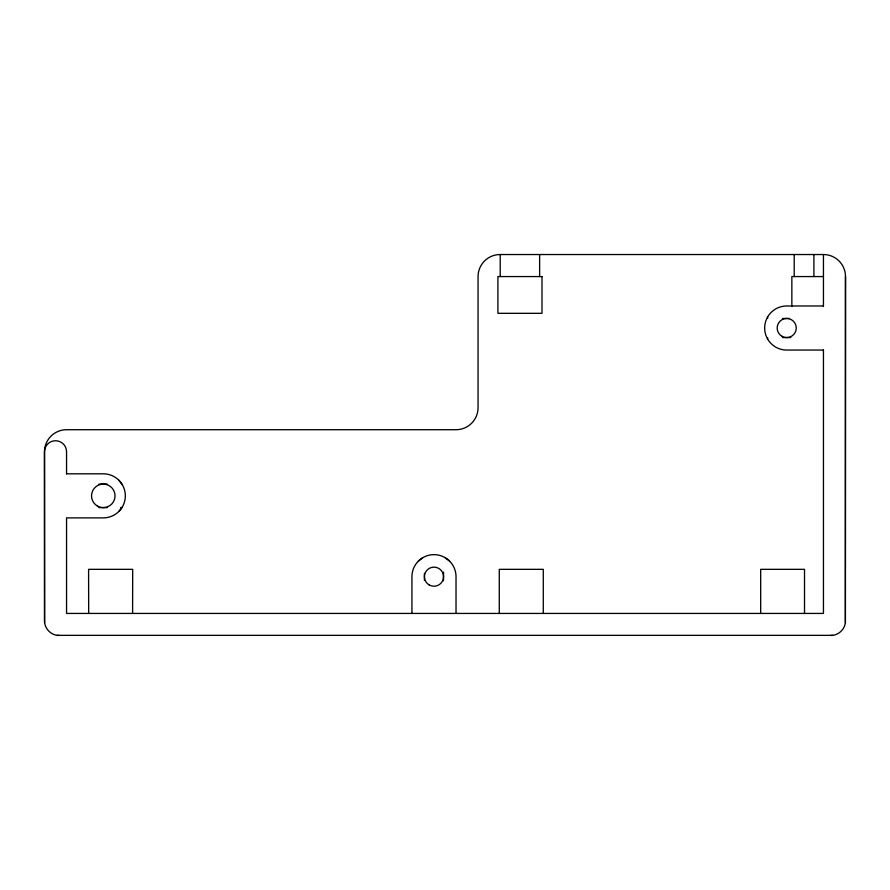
<?xml version="1.0" encoding="UTF-8"?>
<svg xmlns="http://www.w3.org/2000/svg" width="890" height="890" viewBox="0 0 890 890"><rect width="100%" height="100%" fill="white"/><g stroke="black" fill="none" stroke-linecap="round" stroke-linejoin="round"><path stroke-width="1.33" d="M830.804 635.471C837.968 635.594 844.554 629.808 845.378 622.7L845.5 276.567A22.05 22.05 0 0 0 823.45 254.529L500.113 254.529M845.378 622.7L845.5 276.567M118.882 511.439L122.386 506.877M418.389 561.101L422.95 557.596M823.45 276.567L791.855 276.567L791.855 306.505M823.45 305.971L786.716 305.971A22.05 22.05 0 0 0 764.666 328.01A22.05 22.05 0 0 0 786.716 350.059L823.45 350.059M782.455 318.453L789.43 318.453M782.455 337.566L790.798 337.566M66.55 473.803L103.285 473.803A22.05 22.05 0 0 1 125.334 495.852A22.05 22.05 0 0 1 103.285 517.891L66.55 517.891L66.55 613.433L823.45 613.433L823.45 349.926M98.901 484.093L107.301 484.093M98.901 507.611L107.301 507.611M500.213 276.567L500.213 254.529A22.05 22.05 0 0 0 478.064 276.567L478.064 407.665A22.05 22.05 0 0 1 456.025 429.714L66.55 429.714A22.05 22.05 0 0 0 44.5 451.764L44.5 620.775C44.389 627.94 50.163 634.526 57.283 635.349L832.717 635.349M57.283 635.349L59.196 635.471M445 557.596L449.561 561.101M118.882 480.266L122.386 484.828M44.622 622.7L44.5 451.764A11.025 11.025 0 0 1 55.525 440.739A11.025 11.025 0 0 1 66.55 451.764L66.55 473.869M823.45 254.529L823.45 306.505M813.905 254.529L813.905 276.567M804.515 613.433L804.515 569.333L760.683 569.333L760.683 613.433M794.203 254.529L794.203 276.567M767.614 316.985L767.614 318.453M767.614 337.566L767.614 339.034M543.278 613.433L543.278 569.333L499.279 569.333L499.279 613.433M539.629 254.529L539.629 276.567M456.025 613.433L456.025 576.687A22.05 22.05 0 0 0 433.975 554.637A22.05 22.05 0 0 0 411.936 576.687L411.936 613.433M443.532 572.059L443.532 580.769M424.419 573.394L424.419 580.425M132.599 613.433L132.688 569.333L88.588 569.333L88.677 613.433M120.695 507.611L120.695 509.08M541.999 276.567L497.911 276.567L497.911 313.313L541.999 313.313L541.999 276.567M781.932 336.286A9.556 9.556 0 0 0 796.261 328.01A9.556 9.556 0 0 0 781.932 319.744A9.556 9.556 0 0 0 781.932 336.286M429.203 584.964A9.556 9.556 0 0 0 443.532 576.687A9.556 9.556 0 0 0 429.203 568.41A9.556 9.556 0 0 0 429.203 584.964M97.411 506.032A11.759 11.759 0 0 0 115.044 495.852A11.759 11.759 0 0 0 97.411 485.673A11.759 11.759 0 0 0 97.411 506.032"/></g></svg>
